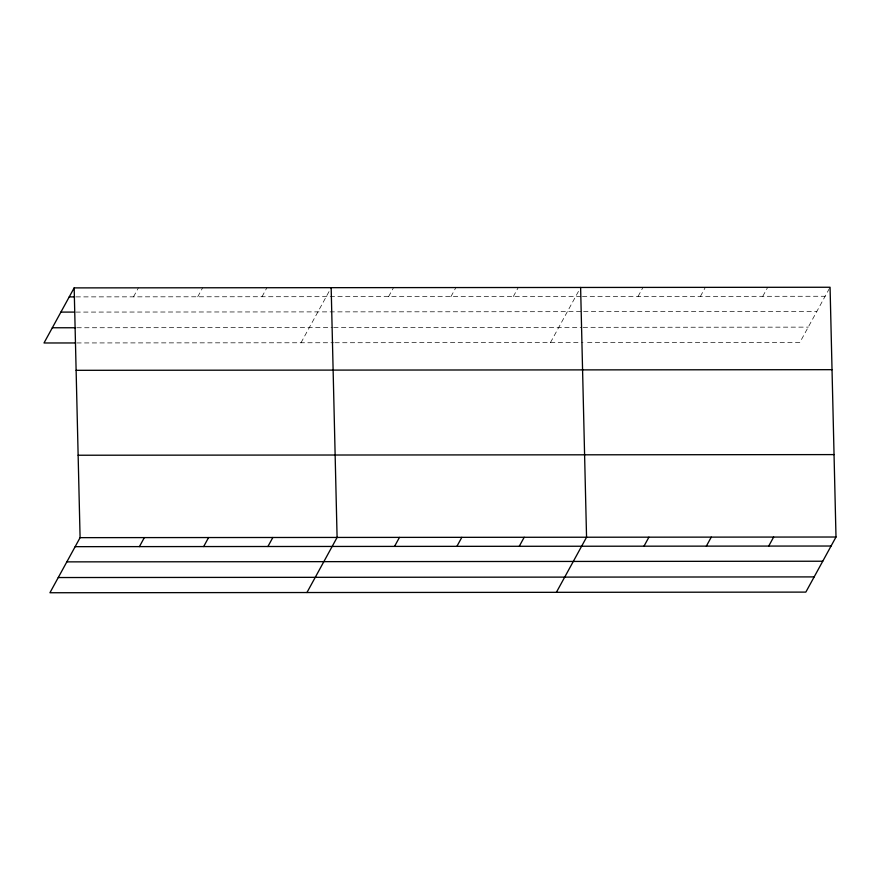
<?xml version="1.0" encoding="UTF-8"?>
<svg xmlns="http://www.w3.org/2000/svg" width="880" height="880" viewBox="0 0 880 880"><rect width="100%" height="100%" fill="white"/><g stroke="black" fill="none" stroke-linecap="round" stroke-linejoin="round"><path stroke-width="0.66" stroke-dasharray="4.4 3.3" d="M133.485 296.846L138.413 287.837M197.736 296.791L202.664 287.782M261.987 296.736L266.915 287.727M301.004 342.76L331.166 287.672M388.597 296.626L393.525 287.628M450.967 296.571L455.895 287.573M513.326 296.527L518.254 287.518M550.462 342.551L579.997 288.585M638.055 296.417L642.983 287.408M700.414 296.362L705.342 287.364M762.773 296.307L767.701 287.309M829.455 288.376L799.909 342.342L584.353 342.518M76.065 296.89L581.108 296.461M582.461 296.461L825.132 296.263M75.944 312.092L582.274 311.663M583.627 311.663L816.816 311.465M76.934 327.756L332.376 327.536M333.74 327.536L581.834 327.327M583.187 327.327L808.236 327.129M76.813 342.947L333.542 342.738M334.906 342.738L583 342.518"/><path stroke-width="1.32" d="M74.162 287.892L80.091 537.658L49.929 592.746L805.838 592.108L836 537.02L830.071 287.254L74.162 287.892L44 342.98L75.438 342.958M139.414 546.612L144.342 537.603M203.665 546.557L208.593 537.548M267.916 546.502L272.844 537.493M306.944 592.526L337.095 537.438L331.166 287.672M394.537 546.392L399.465 537.394M456.896 546.348L461.824 537.339M519.255 546.293L524.183 537.284M556.391 592.317L586.553 537.229L580.613 287.463M643.984 546.183L648.912 537.174M706.343 546.128L711.271 537.13M768.702 546.084L773.641 537.075M69.234 296.901L74.701 296.89M60.907 312.103L74.569 312.092M52.327 327.767L75.57 327.756M76.12 370.315L832.029 369.677M78.133 455.235L834.042 454.597M80.091 537.658L836 537.02M75.163 546.667L831.072 546.029M66.836 561.869L822.745 561.231M58.256 577.544L814.165 576.906"/></g></svg>
